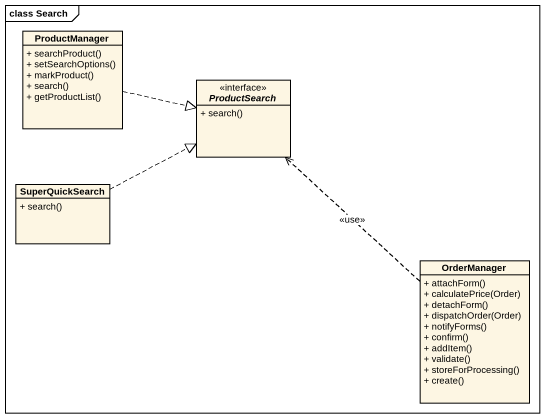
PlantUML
@startuml
mainframe class Search
hide circle
hide empty members
skinparam classAttributeIconSize 0
class ProductManager {
  + searchProduct()
  + setSearchOptions()
  + markProduct()
  + search()
  + getProductList()
}
interface ProductSearch {
  + search()
}
class SuperQuickSearch {
  + search()
}
class OrderManager {
  + attachForm()
  + calculatePrice(Order)
  + detachForm()
  + dispatchOrder(Order)
  + notifyForms()
  + confirm()
  + addItem()
  + validate()
  + storeForProcessing()
  + create()
}
ProductManager .right.|> ProductSearch
SuperQuickSearch .right.|> ProductSearch
OrderManager .up.> ProductSearch : <<use>>
@enduml
